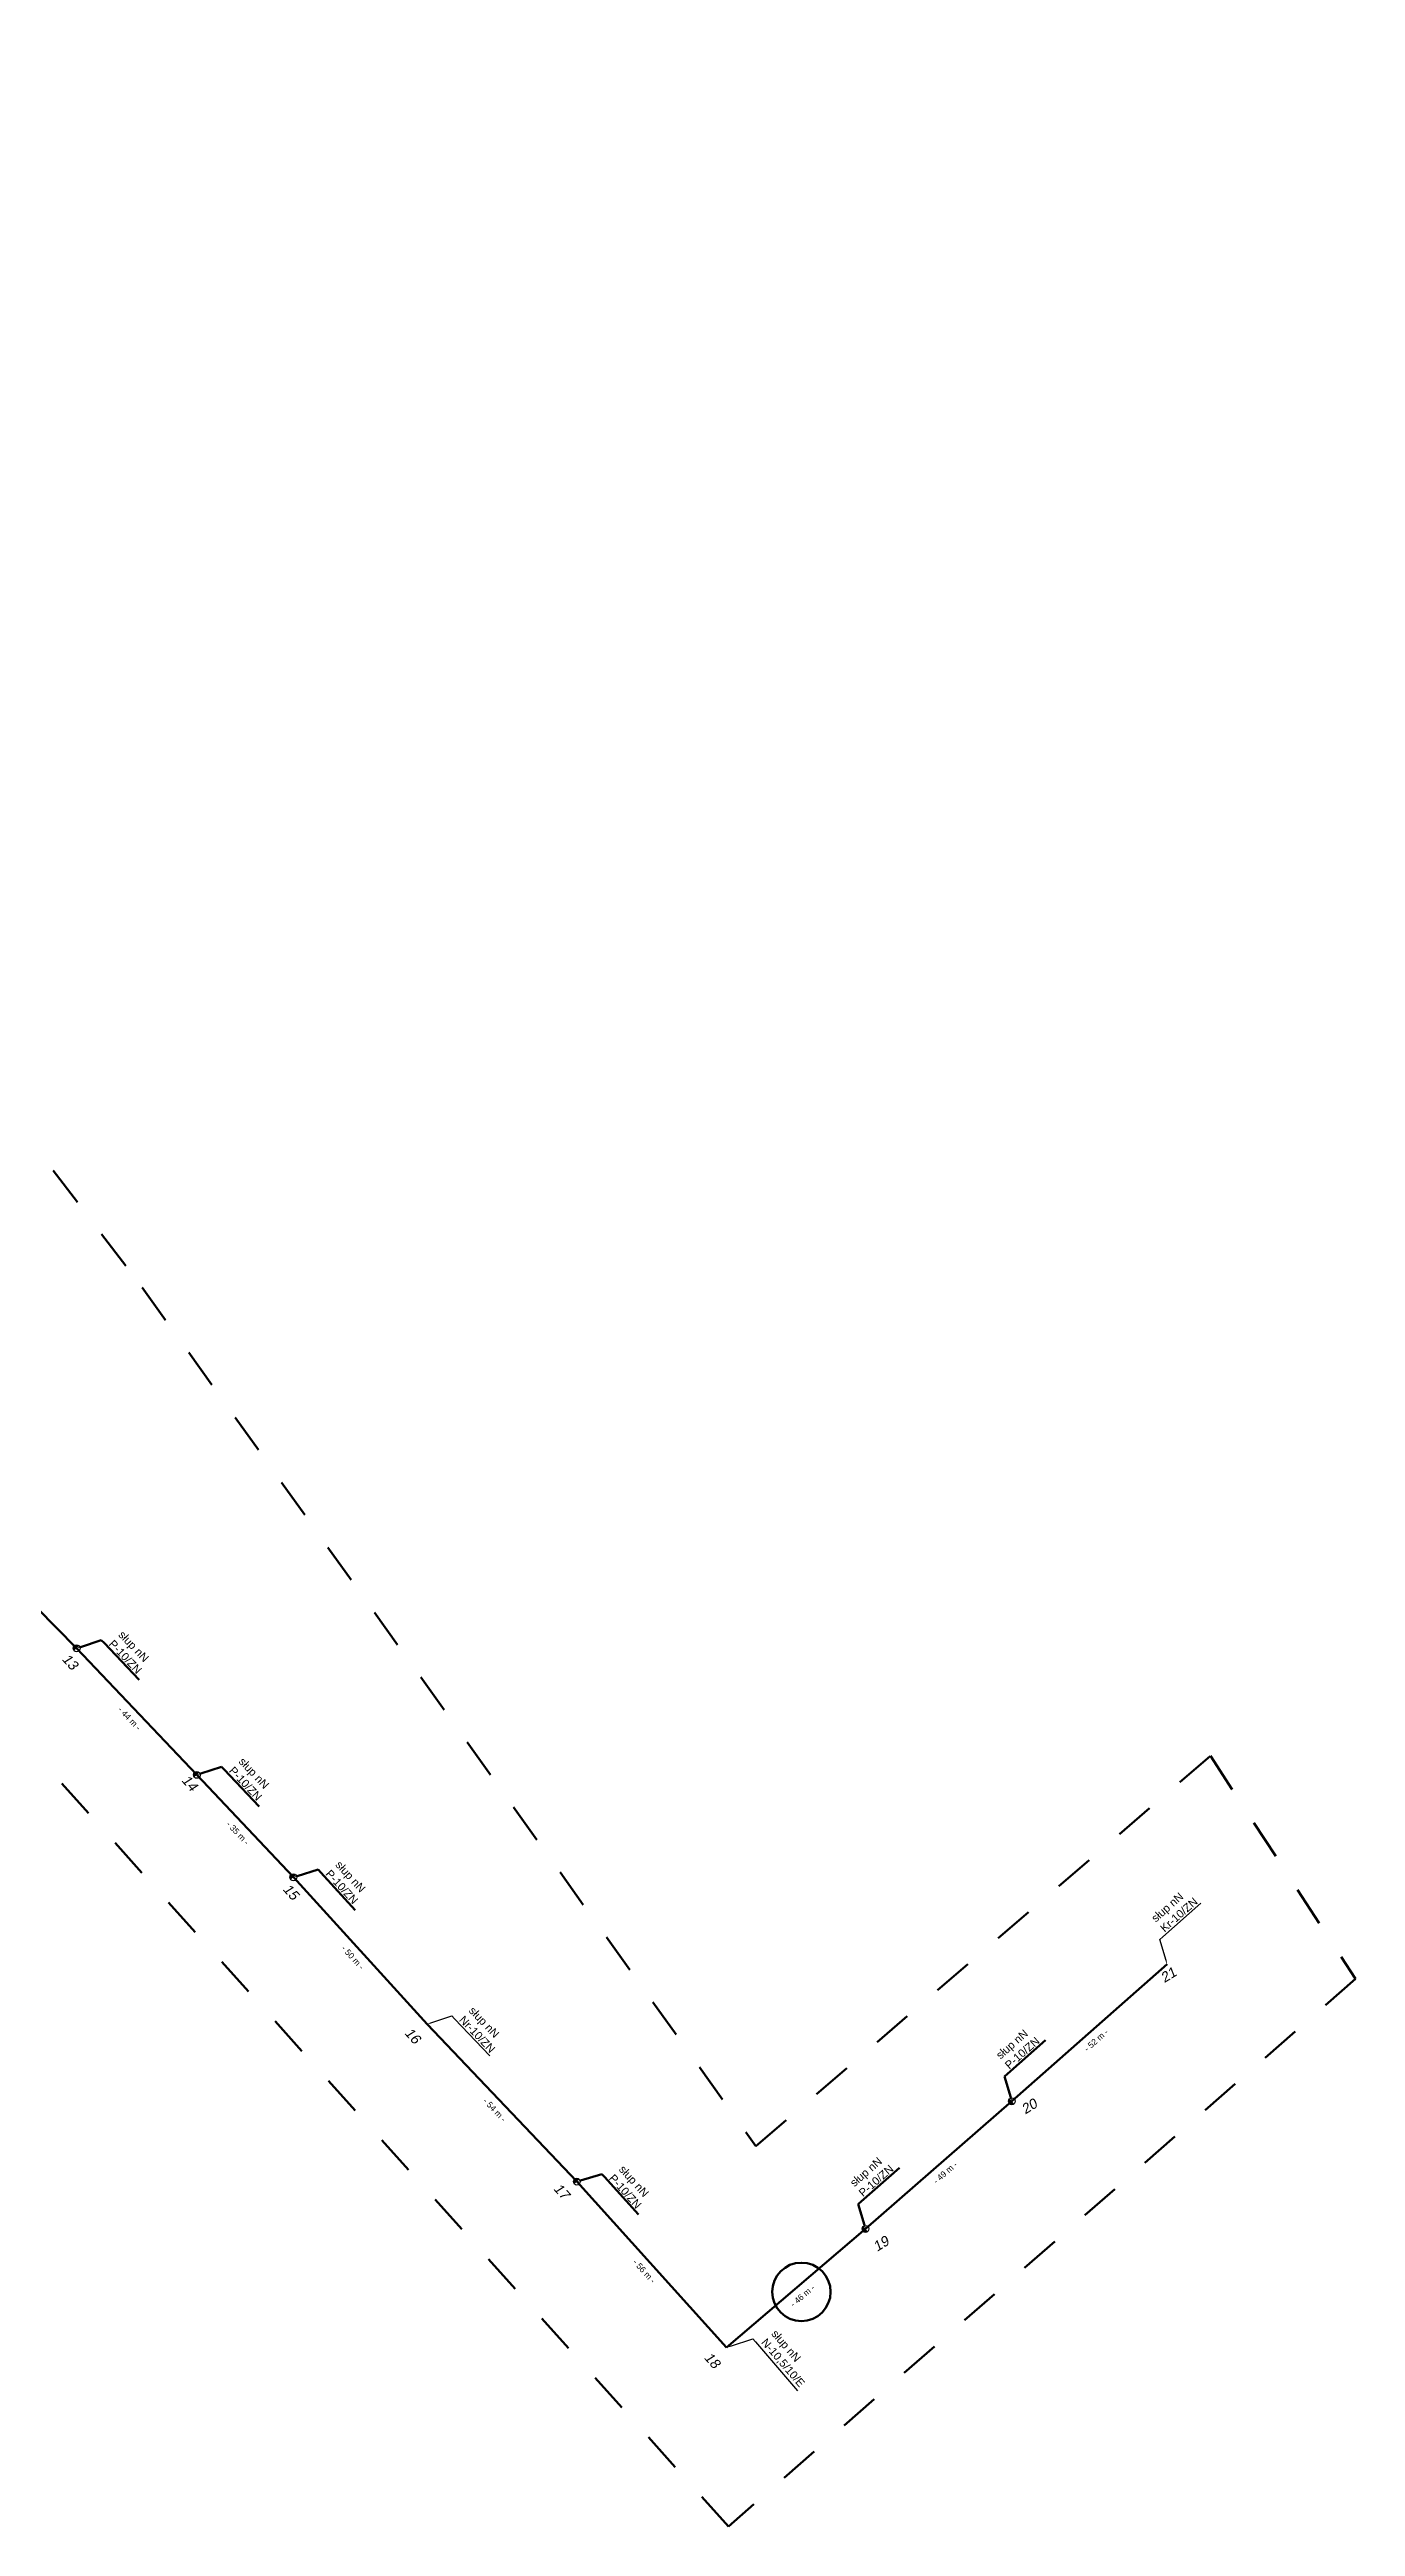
# Model space of a CAD drawing. Header units: millimetres. Extents: x 7544082 to 7550437, y 5805495 to 5809135.
# Drawn here: x 7544760 to 7545087, y 5807282 to 5807903 of the extents above; entities that cross this region are included whole.
import ezdxf
from ezdxf import colors
from ezdxf.entities.mleader import LeaderData, LeaderLine
from ezdxf.math import Vec2, Vec3

# ---------------------------------------------------------------- set-up
doc = ezdxf.new("R2010")
doc.units = ezdxf.units.MM
doc.linetypes.add('4002', pattern=[2, 1, -1])
doc.layers.add('!tele', color=30, linetype='Continuous', lineweight=50, plot=False)
for name, color, linetype, lineweight in [('!trafo', 6, '4002', 50), ('_numery', 7, 'Continuous', 40), ('_PRZEWIESZENIA', 6, 'Continuous', 50)]:
    doc.layers.add(name, color=color, linetype=linetype, lineweight=lineweight)
doc.layers.add('_MM opisy', color=7, linetype='Continuous')
doc.layers.add('_MM slupy', color=5, linetype='Continuous')
doc.layers.add('DIM', color=7, linetype='Continuous', plot=False)
doc.styles.get("Standard").update_dxf_attribs({"font": 'arial.ttf'})
doc.dimstyles.new('opis linie', dxfattribs={"dimtxt": 1.5, "dimasz": 0.18, "dimexe": 0.18, "dimexo": 0.0625, "dimgap": 2.5, "dimtad": 4, "dimdec": 0, "dimzin": 0, "dimdsep": 46, "dimtxsty": 'Standard', "dimcen": 0.09, "dimse1": 1, "dimse2": 1, "dimsd1": 1, "dimsd2": 1, "dimclrt": 256, "dimadec": 0, "dimazin": 0, "dimtfac": 1, "dimtdec": 0, "dimtofl": 0, "dimtmove": 0, "dimatfit": 3, "dimfxl": 1, "dimtfill": 1, "dimtolj": 1, "dimtzin": 0, "dimarcsym": 0})

# ---------------------------------------------------------------- blocks, each defined once
blk = doc.blocks.new('ZN')
at = {"layer": '_MM slupy', "transparency": 33554687}
h = blk.add_hatch(color=256, dxfattribs=at)
h.dxf.hatch_style = 1
h.paths.add_polyline_path([(0, -0.86), (0, 0.86, 1)])
at = {"layer": '_MM slupy'}
blk.add_circle((0, 0), 0.857, dxfattribs=at)
blk = doc.blocks.new('*D260')
at = {"layer": 'Defpoints', "color": 0}
for p in [(7545039.53, 5807423.04), (7545000.13, 5807389.29), (7545000.63, 5807388.73)]:
    blk.add_point(p, dxfattribs=at)
at = {"layer": 'DIM', "insert": (7545021.74, 5807404), "char_height": 1.5, "attachment_point": 5, "rotation": 41.41246, "bg_fill": 3, "box_fill_scale": 1.1, "bg_fill_color": 9, "bg_fill_true_color": 13158600, "bg_fill_transparency": 0}
blk.add_mtext('\\A1;- 52 m -', dxfattribs=at)
blk = doc.blocks.new('*D261')
at = {"layer": 'Defpoints', "color": 0}
for p in [(7545000.63, 5807388.73), (7544963.5, 5807357.3), (7544963.99, 5807356.74)]:
    blk.add_point(p, dxfattribs=at)
at = {"layer": 'DIM', "insert": (7544983.96, 5807370.84), "char_height": 1.5, "attachment_point": 5, "rotation": 41.12387, "bg_fill": 3, "box_fill_scale": 1.1, "bg_fill_color": 9, "bg_fill_true_color": 13158600, "bg_fill_transparency": 0}
blk.add_mtext('\\A1;- 49 m -', dxfattribs=at)
blk = doc.blocks.new('*D262')
at = {"layer": 'Defpoints', "color": 0}
for p in [(7544963.99, 5807356.74), (7544928.7, 5807327.65), (7544929.19, 5807327.08)]:
    blk.add_point(p, dxfattribs=at)
at = {"layer": 'DIM', "insert": (7544948.22, 5807340), "char_height": 1.5, "attachment_point": 5, "rotation": 40.44092, "bg_fill": 3, "box_fill_scale": 1.1, "bg_fill_color": 9, "bg_fill_true_color": 13158600, "bg_fill_transparency": 0}
blk.add_mtext('\\A1;- 46 m -', dxfattribs=at)
blk = doc.blocks.new('*D321')
at = {"layer": 'Defpoints', "color": 0}
for p in [(7544891.7, 5807368.59), (7544892.26, 5807369.09), (7544929.19, 5807327.08)]:
    blk.add_point(p, dxfattribs=at)
at = {"layer": 'DIM', "insert": (7544908.58, 5807346.15), "char_height": 1.5, "attachment_point": 5, "rotation": 312.08696, "bg_fill": 3, "box_fill_scale": 1.1, "bg_fill_color": 9, "bg_fill_true_color": 13158600, "bg_fill_transparency": 0}
blk.add_mtext('\\A1;- 56 m -', dxfattribs=at)
blk = doc.blocks.new('*D322')
at = {"layer": 'Defpoints', "color": 0}
for p in [(7544854.19, 5807408.04), (7544854.73, 5807408.56), (7544891.7, 5807368.59)]:
    blk.add_point(p, dxfattribs=at)
at = {"layer": 'DIM', "insert": (7544871.12, 5807386.58), "char_height": 1.5, "attachment_point": 5, "rotation": 313.556, "bg_fill": 3, "box_fill_scale": 1.1, "bg_fill_color": 9, "bg_fill_true_color": 13158600, "bg_fill_transparency": 0}
blk.add_mtext('\\A1;- 54 m -', dxfattribs=at)
blk = doc.blocks.new('*D323')
at = {"layer": 'Defpoints', "color": 0}
for p in [(7544820.72, 5807444.84), (7544821.27, 5807445.34), (7544854.19, 5807408.04)]:
    blk.add_point(p, dxfattribs=at)
at = {"layer": 'DIM', "insert": (7544835.59, 5807424.75), "char_height": 1.5, "attachment_point": 5, "rotation": 312.28686, "bg_fill": 3, "box_fill_scale": 1.1, "bg_fill_color": 9, "bg_fill_true_color": 13158600, "bg_fill_transparency": 0}
blk.add_mtext('\\A1;- 50 m -', dxfattribs=at)
blk = doc.blocks.new('*D324')
at = {"layer": 'Defpoints', "color": 0}
for p in [(7544796.55, 5807470.5), (7544797.1, 5807471.01), (7544820.72, 5807444.84)]:
    blk.add_point(p, dxfattribs=at)
at = {"layer": 'DIM', "insert": (7544806.8, 5807455.94), "char_height": 1.5, "attachment_point": 5, "rotation": 313.28727, "bg_fill": 3, "box_fill_scale": 1.1, "bg_fill_color": 9, "bg_fill_true_color": 13158600, "bg_fill_transparency": 0}
blk.add_mtext('\\A1;- 35 m -', dxfattribs=at)
blk = doc.blocks.new('*D325')
at = {"layer": 'Defpoints', "color": 0}
for p in [(7544766.44, 5807502.21), (7544766.98, 5807502.72), (7544796.55, 5807470.5)]:
    blk.add_point(p, dxfattribs=at)
at = {"layer": 'DIM', "insert": (7544779.68, 5807484.63), "char_height": 1.5, "attachment_point": 5, "rotation": 313.52132, "bg_fill": 3, "box_fill_scale": 1.1, "bg_fill_color": 9, "bg_fill_true_color": 13158600, "bg_fill_transparency": 0}
blk.add_mtext('\\A1;- 44 m -', dxfattribs=at)
blk = doc.blocks.new('*D326')
at = {"layer": 'Defpoints', "color": 0}
for p in [(7544736.56, 5807532.57), (7544737.09, 5807533.1), (7544766.44, 5807502.21)]:
    blk.add_point(p, dxfattribs=at)
at = {"layer": 'DIM', "insert": (7544749.71, 5807515.62), "char_height": 1.5, "attachment_point": 5, "rotation": 314.53942, "bg_fill": 3, "box_fill_scale": 1.1, "bg_fill_color": 9, "bg_fill_true_color": 13158600, "bg_fill_transparency": 0}
blk.add_mtext('\\A1;- 43 m -', dxfattribs=at)
blk = doc.blocks.new('q')
at = {"layer": '_MM slupy'}
blk.add_blockref('ZN', (0, 0), dxfattribs=at)
at = {"layer": '_MM opisy'}
ml = blk.add_multileader_mtext('Standard', dxfattribs=at)
ml.set_content('\\pxql;słup nN\\PP-10/ZN', color=256)
ml.set_leader_properties()
ml.build(insert=Vec2(0, 0))
ml.multileader.update_dxf_attribs({"has_text_frame": 1, "text_left_attachment_type": 5, "text_right_attachment_type": 5, "dogleg_length": 1, "arrow_head_size": 1})
ctx = ml.context
ctx.base_point, ctx.char_height, ctx.arrow_head_size, ctx.landing_gap_size, ctx.plane_origin = Vec3(3.75, 5.9), 2, 1, 1, Vec3(1.72, -1.42)
ctx.left_attachment, ctx.right_attachment = 5, 5
notes = []
notes.append((ctx, [(0, (1, 1, 0), (2.75, 5.9), (1, 0), 1, [(0, [(0, 0), (2.75, 5.9)], 0, [])])]))
ctx.mtext.insert, ctx.mtext.flow_direction = Vec3(4.75, 11.7), 5
ctx.mtext.has_bg_fill, ctx.mtext.bg_color, ctx.mtext.bg_scale_factor, ctx.mtext.bg_transparency, ctx.mtext.use_window_bg_color = 1, -1023410175, 1, 0, 1
for ctx, leaders in notes:
    for number, flags, end, landing, length, lines in leaders:
        leader = LeaderData()
        leader.index, (leader.has_last_leader_line, leader.has_dogleg_vector, leader.attachment_direction) = number, flags
        leader.last_leader_point, leader.dogleg_vector, leader.dogleg_length = Vec3(end), Vec3(landing), length
        for number, points, colour, breaks in lines:
            line = LeaderLine()
            line.index, line.vertices, line.color, line.breaks = number, Vec3.list(points), colors.encode_raw_color(colour), breaks
            leader.lines.append(line)
        ctx.leaders.append(leader)

msp = doc.modelspace()

# ---------------------------------------------------------------- linework, layer by layer
at = {"layer": '!tele'}
for points in [[(7544653.76, 5807693.39), (7544631.11, 5807665.61), (7544660.41, 5807625.52), (7544679.18, 5807600.29), (7544699.64, 5807572.23), (7544736.56, 5807532.57), (7544766.44, 5807502.21), (7544796.55, 5807470.5), (7544820.72, 5807444.84), (7544854.19, 5807408.04), (7544891.7, 5807368.59), (7544929.19, 5807327.08)], [(7544929.19, 5807327.08), (7544963.99, 5807356.74), (7545000.63, 5807388.73), (7545039.53, 5807423.04)]]:
    msp.add_lwpolyline(points, dxfattribs=at)
at = {"layer": '!trafo', "ltscale": 10}
msp.add_lwpolyline([(7544082.13, 5808448.38), (7544167.59, 5808501.43), (7544481.87, 5807987.87), (7544782.88, 5807592.58), (7544936.53, 5807377.47), (7545050.37, 5807475.25), (7545086.68, 5807419.38), (7544929.65, 5807282.21), (7544686.61, 5807553.19), (7544696.16, 5807510.34), (7544647.98, 5807511.04), (7544607.69, 5807611.16), (7544447.06, 5807862.58)], close=True, dxfattribs=at)

# ---------------------------------------------------------------- next in the draw order: block references
at = {"layer": '!tele'}
for p, rotation in [((7544766.44, 5807502.21), 313.5213185343283), ((7544796.55, 5807470.5), 313.2872710909713), ((7544820.72, 5807444.84), 312.2868604501436), ((7545000.63, 5807388.73), 41.41245934085853), ((7544891.7, 5807368.59), 312.0869552176202), ((7544963.99, 5807356.74), 41.12386999939184)]:
    msp.add_blockref('q', p, dxfattribs=dict(at, rotation=rotation))

# ---------------------------------------------------------------- next in the draw order: leaders
at = {"layer": '_MM opisy'}
ml = msp.add_multileader_mtext('Standard', dxfattribs=at)
ml.set_content('\\pxql;słup nN\\PKr-10/ZN', color=256)
ml.set_leader_properties()
ml.build(insert=Vec2(0, 0))
ml.multileader.update_dxf_attribs({"has_text_frame": 1, "text_left_attachment_type": 5, "text_right_attachment_type": 5, "dogleg_length": 1, "arrow_head_size": 1})
ctx = ml.context
ctx.base_point, ctx.char_height, ctx.arrow_head_size, ctx.landing_gap_size, ctx.plane_origin, ctx.plane_x_axis, ctx.plane_y_axis = Vec3(7545038.44, 5807429.95), 2, 1, 1, Vec3(7545041.76, 5807423.11), Vec3(0.749967, 0.661475), Vec3(-0.661475, 0.749967)
ctx.left_attachment, ctx.right_attachment = 5, 5
notes = []
notes.append((ctx, [(0, (1, 1, 0), (7545037.69, 5807429.29), (0.749967, 0.661475), 1, [(0, [(7545039.53, 5807423.04), (7545037.69, 5807429.29)], 0, [])])]))
ctx.mtext.insert, ctx.mtext.text_direction, ctx.mtext.flow_direction = Vec3(7545035.35, 5807434.96), Vec3(0.749967, 0.661475), 5
ctx.mtext.has_bg_fill, ctx.mtext.bg_color, ctx.mtext.bg_scale_factor, ctx.mtext.bg_transparency, ctx.mtext.use_window_bg_color = 1, -1023410175, 1, 0, 1
ml = msp.add_multileader_mtext('Standard', dxfattribs=at)
ml.set_content('\\pxql;słup nN\\PNr-10/ZN', color=256)
ml.set_leader_properties()
ml.build(insert=Vec2(0, 0))
ml.multileader.update_dxf_attribs({"has_text_frame": 1, "text_left_attachment_type": 5, "text_right_attachment_type": 5, "dogleg_length": 1, "arrow_head_size": 1})
ctx = ml.context
ctx.base_point, ctx.char_height, ctx.arrow_head_size, ctx.landing_gap_size, ctx.plane_origin, ctx.plane_x_axis, ctx.plane_y_axis = Vec3(7544861.05, 5807409.39), 2, 1, 1, Vec3(7544854.34, 5807405.82), Vec3(0.689063, -0.724701), Vec3(0.724701, 0.689063)
ctx.left_attachment, ctx.right_attachment = 5, 5
notes.append((ctx, [(0, (1, 1, 0), (7544860.36, 5807410.11), (0.689063, -0.724701), 1, [(0, [(7544854.19, 5807408.04), (7544860.36, 5807410.11)], 0, [])])]))
ctx.mtext.insert, ctx.mtext.text_direction, ctx.mtext.flow_direction = Vec3(7544865.95, 5807412.66), Vec3(0.689063, -0.724701), 5
ctx.mtext.has_bg_fill, ctx.mtext.bg_color, ctx.mtext.bg_scale_factor, ctx.mtext.bg_transparency, ctx.mtext.use_window_bg_color = 1, -1023410175, 1, 0, 1
ml = msp.add_multileader_mtext('Standard', dxfattribs=at)
ml.set_content('\\pxql;słup nN\\PN-10,5/10/E', color=256)
ml.set_leader_properties()
ml.build(insert=Vec2(0, 0))
ml.multileader.update_dxf_attribs({"has_text_frame": 1, "text_left_attachment_type": 5, "text_right_attachment_type": 5, "dogleg_length": 1, "arrow_head_size": 1})
ctx = ml.context
ctx.base_point, ctx.char_height, ctx.arrow_head_size, ctx.landing_gap_size, ctx.plane_origin, ctx.plane_x_axis, ctx.plane_y_axis = Vec3(7544936.47, 5807328.45), 2, 1, 1, Vec3(7544929.23, 5807324.85), Vec3(0.652267, -0.757989), Vec3(0.757989, 0.652267)
ctx.left_attachment, ctx.right_attachment = 5, 5
notes.append((ctx, [(0, (1, 1, 0), (7544935.81, 5807329.2), (0.652267, -0.757989), 1, [(0, [(7544929.19, 5807327.08), (7544935.81, 5807329.2)], 0, [])])]))
ctx.mtext.insert, ctx.mtext.text_direction, ctx.mtext.flow_direction = Vec3(7544941.79, 5807331.71), Vec3(0.652267, -0.757989), 5
ctx.mtext.has_bg_fill, ctx.mtext.bg_color, ctx.mtext.bg_scale_factor, ctx.mtext.bg_transparency, ctx.mtext.use_window_bg_color = 1, -1023410175, 1, 0, 1
for ctx, leaders in notes:
    for number, flags, end, landing, length, lines in leaders:
        leader = LeaderData()
        leader.index, (leader.has_last_leader_line, leader.has_dogleg_vector, leader.attachment_direction) = number, flags
        leader.last_leader_point, leader.dogleg_vector, leader.dogleg_length = Vec3(end), Vec3(landing), length
        for number, points, colour, breaks in lines:
            line = LeaderLine()
            line.index, line.vertices, line.color, line.breaks = number, Vec3.list(points), colors.encode_raw_color(colour), breaks
            leader.lines.append(line)
        ctx.leaders.append(leader)

# ---------------------------------------------------------------- next in the draw order: dimensions: what is measured, and where the dimension line sits
at = {"layer": 'DIM'}
dim = msp.add_aligned_dim(p1=(7545039.53, 5807423.04), p2=(7545000.63, 5807388.73), distance=-0.75, dimstyle='opis linie', override={"dimpost": '- <> m -'}, dxfattribs=at)
dim.commit()
dim.dimension.update_dxf_attribs({"geometry": '*D260', "text_midpoint": (7545021.74, 5807404)})

# ---------------------------------------------------------------- next in the draw order: texts
at = {"layer": '_numery', "oblique": 10}
msp.add_text('21', height=2.5, rotation=31.4741, dxfattribs=at).set_placement((7545038.82, 5807418.32))

# ---------------------------------------------------------------- next in the draw order: dimensions: what is measured, and where the dimension line sits
at = {"layer": 'DIM'}
dim = msp.add_aligned_dim(p1=(7545000.63, 5807388.73), p2=(7544963.99, 5807356.74), distance=-0.75, dimstyle='opis linie', override={"dimpost": '- <> m -'}, dxfattribs=at)
dim.commit()
dim.dimension.update_dxf_attribs({"geometry": '*D261', "text_midpoint": (7544983.96, 5807370.84)})

# ---------------------------------------------------------------- next in the draw order: texts
at = {"layer": '_numery', "oblique": 10}
msp.add_text('20', height=2.5, rotation=31.4741, dxfattribs=at).set_placement((7545003.98, 5807385.39))

# ---------------------------------------------------------------- next in the draw order: dimensions: what is measured, and where the dimension line sits
at = {"layer": 'DIM'}
dim = msp.add_aligned_dim(p1=(7544963.99, 5807356.74), p2=(7544929.19, 5807327.08), distance=-0.75, dimstyle='opis linie', override={"dimpost": '- <> m -'}, dxfattribs=at)
dim.commit()
dim.dimension.update_dxf_attribs({"geometry": '*D262', "text_midpoint": (7544948.22, 5807340)})

# ---------------------------------------------------------------- next in the draw order: linework, layer by layer
at = {"layer": '_PRZEWIESZENIA', "color": 3}
msp.add_circle((7544947.93, 5807340.97, 122.55), 7.32, dxfattribs=at)

# ---------------------------------------------------------------- next in the draw order: texts
at = {"layer": '_numery', "oblique": 10}
msp.add_text('19', height=2.5, rotation=31.4741, dxfattribs=at).set_placement((7544966.87, 5807350.98))

# ---------------------------------------------------------------- next in the draw order: dimensions: what is measured, and where the dimension line sits
at = {"layer": 'DIM'}
dim = msp.add_aligned_dim(p1=(7544929.19, 5807327.08), p2=(7544891.7, 5807368.59), distance=-0.75, dimstyle='opis linie', override={"dimpost": '- <> m -'}, dxfattribs=at)
dim.commit()
dim.dimension.update_dxf_attribs({"geometry": '*D321', "text_midpoint": (7544908.58, 5807346.15)})

# ---------------------------------------------------------------- next in the draw order: texts
at = {"layer": '_numery', "oblique": 10}
msp.add_text('18', height=2.5, rotation=311.98673, dxfattribs=at).set_placement((7544923.41, 5807324.44))

# ---------------------------------------------------------------- next in the draw order: dimensions: what is measured, and where the dimension line sits
at = {"layer": 'DIM'}
dim = msp.add_aligned_dim(p1=(7544891.7, 5807368.59), p2=(7544854.19, 5807408.04), distance=-0.75, dimstyle='opis linie', override={"dimpost": '- <> m -'}, dxfattribs=at)
dim.commit()
dim.dimension.update_dxf_attribs({"geometry": '*D322', "text_midpoint": (7544871.12, 5807386.58)})

# ---------------------------------------------------------------- next in the draw order: texts
at = {"layer": '_numery', "oblique": 10}
msp.add_text('17', height=2.5, rotation=311.98673, dxfattribs=at).set_placement((7544885.69, 5807366.75))

# ---------------------------------------------------------------- next in the draw order: dimensions: what is measured, and where the dimension line sits
at = {"layer": 'DIM'}
dim = msp.add_aligned_dim(p1=(7544854.19, 5807408.04), p2=(7544820.72, 5807444.84), distance=-0.75, dimstyle='opis linie', override={"dimpost": '- <> m -'}, dxfattribs=at)
dim.commit()
dim.dimension.update_dxf_attribs({"geometry": '*D323', "text_midpoint": (7544835.59, 5807424.75)})

# ---------------------------------------------------------------- next in the draw order: texts
at = {"layer": '_numery', "oblique": 10}
msp.add_text('16', height=2.5, rotation=311.98673, dxfattribs=at).set_placement((7544848.39, 5807405.75))

# ---------------------------------------------------------------- next in the draw order: dimensions: what is measured, and where the dimension line sits
at = {"layer": 'DIM'}
dim = msp.add_aligned_dim(p1=(7544820.72, 5807444.84), p2=(7544796.55, 5807470.5), distance=-0.75, dimstyle='opis linie', override={"dimpost": '- <> m -'}, dxfattribs=at)
dim.commit()
dim.dimension.update_dxf_attribs({"geometry": '*D324', "text_midpoint": (7544806.8, 5807455.94)})

# ---------------------------------------------------------------- next in the draw order: texts
at = {"layer": '_numery', "oblique": 10}
msp.add_text('15', height=2.5, rotation=311.98673, dxfattribs=at).set_placement((7544817.91, 5807441.77))

# ---------------------------------------------------------------- next in the draw order: dimensions: what is measured, and where the dimension line sits
at = {"layer": 'DIM'}
dim = msp.add_aligned_dim(p1=(7544796.55, 5807470.5), p2=(7544766.44, 5807502.21), distance=-0.75, dimstyle='opis linie', override={"dimpost": '- <> m -'}, dxfattribs=at)
dim.commit()
dim.dimension.update_dxf_attribs({"geometry": '*D325', "text_midpoint": (7544779.68, 5807484.63)})

# ---------------------------------------------------------------- next in the draw order: texts
at = {"layer": '_numery', "oblique": 10}
msp.add_text('14', height=2.5, rotation=311.98673, dxfattribs=at).set_placement((7544792.55, 5807469.05))

# ---------------------------------------------------------------- next in the draw order: dimensions: what is measured, and where the dimension line sits
at = {"layer": 'DIM'}
dim = msp.add_aligned_dim(p1=(7544766.44, 5807502.21), p2=(7544736.56, 5807532.57), distance=-0.75, dimstyle='opis linie', override={"dimpost": '- <> m -'}, dxfattribs=at)
dim.commit()
dim.dimension.update_dxf_attribs({"geometry": '*D326', "text_midpoint": (7544749.71, 5807515.62)})

# ---------------------------------------------------------------- next in the draw order: texts
at = {"layer": '_numery', "oblique": 10}
msp.add_text('13', height=2.5, rotation=311.98673, dxfattribs=at).set_placement((7544762.6, 5807499.42))

doc.saveas('drawing.dxf')
